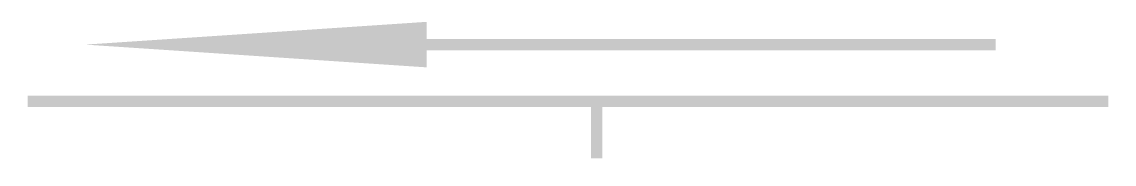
# Model space of a CAD drawing. Extents: x -0.06 to 9.55, y -0.05 to 1.2.
import ezdxf

# ---------------------------------------------------------------- set-up
doc = ezdxf.new("R2010")
doc.units = 0
doc.header["$MEASUREMENT"] = 0
doc.layers.get('0').update_dxf_attribs({"linetype": 'CONTINUOUS'})

msp = doc.modelspace()

# ---------------------------------------------------------------- linework, layer by layer
msp.add_lwpolyline([(3.4992, 1.0004, 0.4, 0, 0), (0.4993, 1.0004, 0, 0, 0)], format="xyseb")
at = {"const_width": 0.1}
for points in [[(3.4992, 1.0004), (8.5055, 1.0004)], [(-0.0098, 0.5009), (9.4966, 0.5009)], [(4.9964, 0.5009), (4.9964, -0.0003)]]:
    msp.add_lwpolyline(points, dxfattribs=at)

doc.saveas('drawing.dxf')
